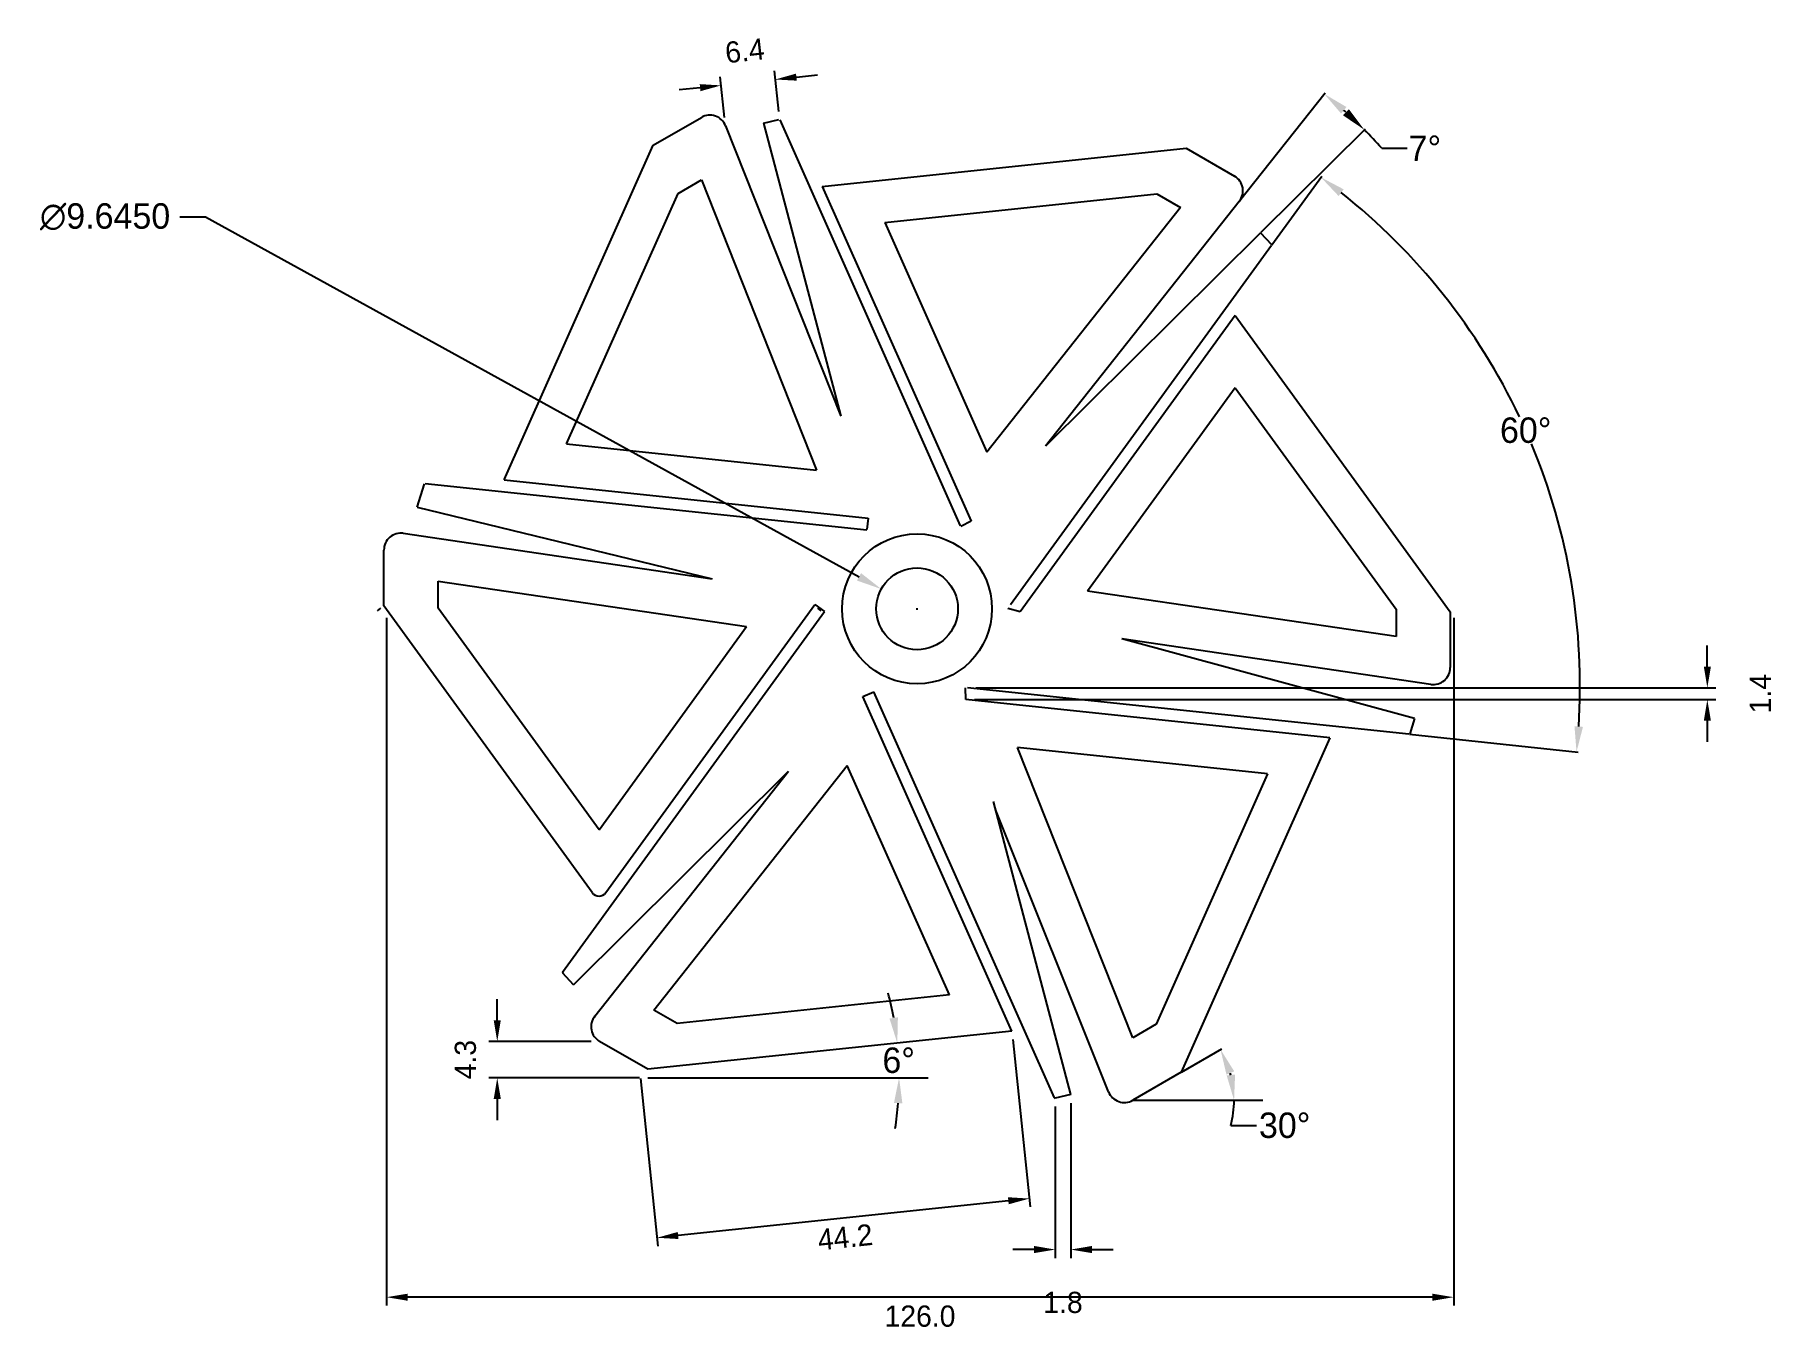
# Model space of a CAD drawing. Header units: inches. Extents: x 363 to 568, y 75 to 227.
import ezdxf

# ---------------------------------------------------------------- set-up
doc = ezdxf.new("R2010")
doc.units = ezdxf.units.IN
doc.header["$MEASUREMENT"] = 0
doc.dimstyles.get("Standard").update_dxf_attribs({"dimtxt": 3, "dimasz": 3, "dimexe": 0.18, "dimexo": 0.0625, "dimgap": 0.09, "dimtad": 0, "dimtih": 1, "dimtoh": 1, "dimdec": 4, "dimzin": 0, "dimdsep": 46, "dimtxsty": 'Standard', "dimcen": 0.09, "dimadec": 0, "dimazin": 0, "dimtfac": 1, "dimtdec": 4, "dimtofl": 0, "dimtmove": 0, "dimatfit": 3, "dimfxl": 1, "dimtolj": 1, "dimtzin": 0, "dimarcsym": 0})
doc.dimstyles.new('STANDARD$0', dxfattribs={"dimscale": 0, "dimtxt": 2.5, "dimasz": 2.5, "dimexe": 1, "dimexo": 1, "dimgap": 1, "dimtad": 2, "dimdec": 1, "dimzin": 0, "dimdsep": 46, "dimtxsty": 'Standard', "dimcen": -0.09, "dimclre": 256, "dimclrt": 3, "dimadec": 0, "dimazin": 0, "dimtfac": 1, "dimtdec": 1, "dimtofl": 0, "dimtmove": 2, "dimatfit": 2, "dimfxl": 1, "dimtolj": 1, "dimtzin": 0, "dimarcsym": 0})

# ---------------------------------------------------------------- blocks, each defined once
blk = doc.blocks.new('*D1')
at = {"lineweight": -2}
for p, q in [((404.34, 158.6), (404.34, 77.46)), ((530.31, 158.6), (530.31, 77.46))]:
    blk.add_line(p, q, dxfattribs=at)
at = {"color": 0, "lineweight": -2}
blk.add_line((527.81, 78.46), (406.84, 78.46), dxfattribs=at)
at = {"color": 0}
for points in [[(406.84, 78.87), (406.84, 78.04), (404.34, 78.46)], [(527.81, 78.87), (527.81, 78.04), (530.31, 78.46)]]:
    blk.add_solid(points, dxfattribs=at)
at = {"layer": 'Defpoints', "color": 0}
for p in [(404.34, 159.6), (530.31, 159.6), (404.34, 78.46)]:
    blk.add_point(p, dxfattribs=at)
at = {"color": 3, "insert": (467.32, 76.21), "char_height": 2.5, "attachment_point": 5}
blk.add_mtext('\\A1;126.0', dxfattribs=at)
blk = doc.blocks.new('*D2')
at = {"color": 0, "lineweight": -2}
for p, q in [((508.85, 202.58), (514.75, 210.7)), ((525.08, 144.86), (544.99, 142.76))]:
    blk.add_line(p, q, dxfattribs=at)
for start, end in [(25.3514, 51.6829), (356.3171, 22.6626)]:
    blk.add_arc((471.03, 150.54), 74.19, start, end, dxfattribs=at)
at = {"color": 0}
for points in [[(516.73, 208.35), (517.33, 209.14), (514.64, 210.56)], [(545.57, 145.73), (544.57, 145.82), (544.81, 142.78)]]:
    blk.add_solid(points, dxfattribs=at)
at = {"layer": 'Defpoints', "color": 0}
for p in [(508.81, 202.53), (543.02, 168.49), (478.01, 160.14), (472.91, 150.34), (525.02, 144.86)]:
    blk.add_point(p, dxfattribs=at)
at = {"color": 0, "insert": (538.81, 180.71), "char_height": 3, "attachment_point": 5}
blk.add_mtext('\\A1;60°', dxfattribs=at)
blk = doc.blocks.new('*D4')
at = {"lineweight": -2}
for p, q in [((483.29, 100.94), (483.29, 83.08)), ((485.11, 101.36), (485.11, 83.08))]:
    blk.add_line(p, q, dxfattribs=at)
at = {"color": 0, "lineweight": -2}
for p, q in [((480.79, 84.08), (478.29, 84.08)), ((487.61, 84.08), (490.11, 84.08))]:
    blk.add_line(p, q, dxfattribs=at)
at = {"color": 0}
for points in [[(480.79, 84.5), (480.79, 83.66), (483.29, 84.08)], [(487.61, 84.5), (487.61, 83.66), (485.11, 84.08)]]:
    blk.add_solid(points, dxfattribs=at)
at = {"layer": 'Defpoints', "color": 0}
for p in [(483.29, 101.94), (485.11, 102.36), (485.11, 84.08)]:
    blk.add_point(p, dxfattribs=at)
at = {"color": 3, "insert": (484.2, 77.83), "char_height": 2.5, "attachment_point": 5}
blk.add_mtext('\\A1;1.8', dxfattribs=at)
blk = doc.blocks.new('*D5')
at = {"color": 0, "lineweight": -2}
for start, end in [(10.3896, 14.7793), (351.2207, 355.6104)]:
    blk.add_arc((425.69, 104.34), 39.17, start, end, dxfattribs=at)
at = {"color": 0}
for points in [[(464.71, 111.47), (463.72, 111.33), (464.64, 108.43)], [(464.24, 101.36), (465.24, 101.32), (464.85, 104.34)]]:
    blk.add_solid(points, dxfattribs=at)
at = {"layer": 'Defpoints', "color": 0}
for p in [(478.16, 109.85), (435.2, 105.34), (464.83, 105.7), (435.2, 104.34), (468.29, 104.34)]:
    blk.add_point(p, dxfattribs=at)
at = {"color": 0, "insert": (464.8, 106.39), "char_height": 3, "attachment_point": 5}
blk.add_mtext('\\A1;6°', dxfattribs=at)
blk = doc.blocks.new('*D6')
at = {"color": 0, "lineweight": -2}
for p, q in [((498.18, 105.02), (502.95, 107.77)), ((504.02, 98.72), (507.02, 98.72))]:
    blk.add_line(p, q, dxfattribs=at)
for start, end in [(14.409, 15.591), (345.591, 360)]:
    blk.add_arc((492.43, 101.69), 11.96, start, end, dxfattribs=at)
at = {"color": 0}
for points in [[(503.49, 104.72), (504.41, 105.1), (502.79, 107.68)], [(504.51, 104.73), (503.52, 104.61), (504.39, 101.69)]]:
    blk.add_solid(points, dxfattribs=at)
at = {"layer": 'Defpoints', "color": 0}
for p in [(498.13, 104.98), (503.67, 105.79), (492.43, 101.69), (492.43, 101.69), (507.8, 101.69)]:
    blk.add_point(p, dxfattribs=at)
at = {"color": 0, "insert": (510.36, 98.72), "char_height": 3, "attachment_point": 5}
blk.add_mtext('\\A1;30°', dxfattribs=at)
blk = doc.blocks.new('*D8')
at = {"color": 0, "lineweight": -2}
for p, q in [((417.42, 111.13), (417.42, 113.63)), ((417.42, 101.84), (417.42, 99.34))]:
    blk.add_line(p, q, dxfattribs=at)
at = {"lineweight": -2}
for p, q in [((428.5, 108.63), (416.42, 108.63)), ((434.2, 104.34), (416.42, 104.34))]:
    blk.add_line(p, q, dxfattribs=at)
at = {"color": 0}
for points in [[(417, 111.13), (417.84, 111.13), (417.42, 108.63)], [(417, 101.84), (417.84, 101.84), (417.42, 104.34)]]:
    blk.add_solid(points, dxfattribs=at)
at = {"layer": 'Defpoints', "color": 0}
for p in [(417.42, 108.63), (429.5, 108.63), (435.2, 104.34)]:
    blk.add_point(p, dxfattribs=at)
at = {"color": 3, "insert": (413.67, 106.48), "char_height": 2.5, "attachment_point": 5, "rotation": 90}
blk.add_mtext('\\A1;4.3', dxfattribs=at)
blk = doc.blocks.new('*D9')
at = {"color": 0, "lineweight": -2}
for p, q in [((560.25, 152.84), (560.25, 155.34)), ((560.25, 146.46), (560.25, 143.96))]:
    blk.add_line(p, q, dxfattribs=at)
at = {"lineweight": -2}
for p, q in [((473.91, 150.34), (561.25, 150.34)), ((473.74, 148.96), (561.25, 148.96))]:
    blk.add_line(p, q, dxfattribs=at)
at = {"color": 0}
for points in [[(559.84, 152.84), (560.67, 152.84), (560.25, 150.34)], [(559.84, 146.46), (560.67, 146.46), (560.25, 148.96)]]:
    blk.add_solid(points, dxfattribs=at)
at = {"layer": 'Defpoints', "color": 0}
for p in [(472.91, 150.34), (560.25, 150.34), (472.74, 148.96)]:
    blk.add_point(p, dxfattribs=at)
at = {"color": 3, "insert": (566.5, 149.65), "char_height": 2.5, "attachment_point": 5, "rotation": 90}
blk.add_mtext('\\A1;1.4', dxfattribs=at)
blk = doc.blocks.new('*D10')
at = {"lineweight": -2}
for p, q in [((478.26, 108.86), (480.34, 89.1)), ((434.31, 104.24), (436.38, 84.48))]:
    blk.add_line(p, q, dxfattribs=at)
at = {"color": 0, "lineweight": -2}
blk.add_line((477.75, 89.83), (438.76, 85.73), dxfattribs=at)
at = {"color": 0}
for points in [[(477.7, 90.25), (477.79, 89.42), (480.23, 90.09)], [(438.72, 86.15), (438.81, 85.32), (436.28, 85.47)]]:
    blk.add_solid(points, dxfattribs=at)
at = {"layer": 'Defpoints', "color": 0}
for p in [(478.16, 109.85), (434.2, 105.23), (436.28, 85.47)]:
    blk.add_point(p, dxfattribs=at)
at = {"color": 3, "insert": (458.49, 85.54), "char_height": 2.5, "attachment_point": 5, "rotation": 6}
blk.add_mtext('\\A1;44.2', dxfattribs=at)
blk = doc.blocks.new('*D11')
at = {"color": 0, "lineweight": -2}
for p, q in [((379.97, 205.9), (382.97, 205.9)), ((382.97, 205.9), (460.12, 163.43)), ((466.88, 159.66), (467.06, 159.66)), ((466.97, 159.57), (466.97, 159.75))]:
    blk.add_line(p, q, dxfattribs=at)
at = {"color": 0}
blk.add_solid([(460.36, 163.87), (459.88, 162.99), (462.75, 161.99)], dxfattribs=at)
at = {"layer": 'Defpoints', "color": 0}
for p in [(462.75, 161.99), (471.2, 157.33)]:
    blk.add_point(p, dxfattribs=at)
at = {"color": 0, "insert": (371.13, 205.9), "char_height": 3, "attachment_point": 5}
blk.add_mtext('\\A1;∅9.6450', dxfattribs=at)
blk = doc.blocks.new('*D12')
at = {"lineweight": -2}
for p, q in [((444.26, 217.62), (443.74, 222.4)), ((450.65, 218.32), (450.13, 223.1))]:
    blk.add_line(p, q, dxfattribs=at)
at = {"color": 0, "lineweight": -2}
for p, q in [((452.73, 222.37), (455.21, 222.64)), ((441.36, 221.13), (438.88, 220.86))]:
    blk.add_line(p, q, dxfattribs=at)
at = {"color": 0}
for points in [[(452.68, 222.79), (452.77, 221.96), (450.24, 222.1)], [(441.32, 221.55), (441.41, 220.72), (443.85, 221.4)]]:
    blk.add_solid(points, dxfattribs=at)
at = {"layer": 'Defpoints', "color": 0}
for p in [(443.85, 221.4), (444.37, 216.63), (450.76, 217.33)]:
    blk.add_point(p, dxfattribs=at)
at = {"color": 3, "insert": (446.64, 225.48), "char_height": 2.5, "attachment_point": 5, "rotation": 6.219}
blk.add_mtext('\\A1;6.4', dxfattribs=at)
blk = doc.blocks.new('*D13')
at = {"color": 0, "lineweight": -2}
for p, q in [((505.05, 207.77), (515.15, 220.53)), ((507.57, 204.07), (519.89, 216.29)), ((521.82, 213.98), (524.82, 213.98))]:
    blk.add_line(p, q, dxfattribs=at)
for start, end in [(48.0273, 48.3961), (41.5411, 44.7842)]:
    blk.add_arc((482.14, 178.83), 53.01, start, end, dxfattribs=at)
at = {"color": 0}
for points in [[(517.02, 218.08), (517.66, 218.85), (515.04, 220.39)], [(517.94, 218.6), (517.25, 217.87), (519.76, 216.17)]]:
    blk.add_solid(points, dxfattribs=at)
at = {"layer": 'Defpoints', "color": 0}
for p in [(516.67, 219.05), (505.01, 207.72), (507.53, 204.02), (482.14, 178.83), (482.14, 178.83)]:
    blk.add_point(p, dxfattribs=at)
at = {"color": 0, "insert": (526.91, 213.98), "char_height": 3, "attachment_point": 5}
blk.add_mtext('\\A1;7°', dxfattribs=at)

msp = doc.modelspace()

# ---------------------------------------------------------------- linework, layer by layer
for p, q in [((435.81287, 214.3354), (441.51126, 217.62537)), ((444.37031, 216.63084), (457.95792, 182.38101)), ((448.83091, 216.96389), (450.65499, 217.37986)), ((448.83091, 216.96389), (457.95792, 182.38101)), ((450.76207, 217.32735), (472.07218, 169.46406)), ((418.24518, 174.87772), (435.81287, 214.3354)), ((455.78738, 209.46738), (498.74258, 213.98215)), ((498.74258, 213.98215), (504.44098, 210.69218)), ((438.75528, 208.6512), (441.52297, 210.24913)), ((441.52297, 210.24913), (455.09765, 176.03191)), ((455.78738, 209.46738), (473.35508, 170.00969)), ((425.61203, 179.13097), (438.75528, 208.6512)), ((463.15424, 205.21412), (495.29113, 208.59185)), ((505.00921, 207.71891), (482.1418, 178.82677)), ((495.29113, 208.59185), (498.05882, 206.99392)), ((498.05882, 206.99392), (475.21318, 178.1293)), ((463.15424, 205.21412), (475.21318, 178.1293)), ((507.52794, 204.02243), (482.1418, 178.82677)), ((507.52794, 204.02243), (508.80023, 202.65072)), ((508.80829, 202.53173), (478.01252, 160.14499)), ((504.51401, 194.2497), (479.1265, 159.30679)), ((504.51401, 194.2497), (529.90152, 159.30679)), ((504.51401, 185.74319), (487.08733, 161.75743)), ((504.51401, 185.74319), (523.50765, 159.60068)), ((425.61203, 179.13097), (455.09765, 176.03191)), ((418.24518, 174.87772), (461.20038, 170.36295)), ((407.97596, 171.63341), (408.82657, 174.38918)), ((408.92558, 174.45566), (461.03146, 168.97911)), ((407.97596, 171.63341), (442.78793, 163.21428)), ((406.3329, 168.57198), (442.78793, 163.21428)), ((461.20038, 170.36295), (461.03407, 169.00049)), ((473.35508, 170.00969), (472.12882, 169.38593)), ((404.04209, 160.0133), (404.04209, 166.59323)), ((410.43595, 162.91525), (446.85627, 157.56266)), ((410.43595, 159.7194), (410.43595, 162.91525)), ((430.23861, 126.1839), (454.90709, 160.18314)), ((454.90192, 160.18703), (456.03958, 159.33101)), ((523.50765, 156.40484), (487.08733, 161.75743)), ((428.62058, 126.1839), (404.04209, 160.0133)), ((429.42959, 133.5769), (410.43595, 159.7194)), ((425.13531, 116.78835), (456.03958, 159.33101)), ((479.1265, 159.30679), (477.70217, 159.69671)), ((523.50765, 159.60068), (523.50765, 156.40484)), ((529.90152, 159.30679), (529.90152, 152.72686)), ((429.42959, 133.5769), (446.85627, 157.56266)), ((527.61071, 150.74811), (491.15567, 156.10581)), ((525.66883, 146.71859), (491.15567, 156.10581)), ((472.74322, 148.95714), (472.69977, 150.3452)), ((525.01802, 144.86443), (472.91214, 150.34098)), ((460.58853, 149.31039), (461.8516, 149.8476)), ((478.15622, 109.85271), (460.58853, 149.31039)), ((483.18153, 101.99273), (461.87142, 149.85603)), ((515.69842, 144.44237), (472.74322, 148.95714)), ((525.66883, 146.71859), (525.11704, 144.9309)), ((515.69842, 144.44237), (498.13073, 104.98469)), ((492.42063, 109.07096), (478.84596, 143.28818)), ((508.33157, 140.18911), (478.84596, 143.28818)), ((426.41566, 115.29765), (451.80181, 140.49331)), ((428.93439, 111.60118), (451.80181, 140.49331)), ((435.88478, 112.32617), (458.73043, 141.19079)), ((470.78937, 114.10597), (458.73043, 141.19079)), ((508.33157, 140.18911), (495.18832, 110.66888)), ((485.11269, 102.3562), (475.98568, 136.93908)), ((489.57329, 102.68925), (476.23336, 136.00061)), ((425.13531, 116.78835), (425.14338, 116.66936)), ((426.41566, 115.29765), (425.14338, 116.66936)), ((470.78937, 114.10597), (438.65247, 110.72824)), ((438.65247, 110.72824), (435.88478, 112.32617)), ((478.15622, 109.85271), (435.20102, 105.33794)), ((495.18832, 110.66888), (492.42063, 109.07096)), ((435.20102, 105.33794), (429.50263, 108.62791)), ((498.13073, 104.98469), (492.43234, 101.69472)), ((435.20102, 104.33794), (468.28913, 104.33794)), ((483.18153, 101.99273), (483.28861, 101.94022)), ((485.11269, 102.3562), (483.28861, 101.94022)), ((492.43234, 101.69472), (507.79668, 101.69472))]:
    msp.add_line(p, q)
at = {"color": 6}
for p, q in [((403.63758, 159.7194), (403.23307, 159.42551)), ((455.22161, 159.7194), (455.62612, 159.42551))]:
    msp.add_line(p, q, dxfattribs=at)
for radius in [8.84516, 4.82252]:
    msp.add_circle((466.9718, 159.66004), radius)
for centre, radius, start, end in [((442.51126, 215.89332), 2, 21.6392504, 120), ((503.44098, 208.96013), 2, 321.6392504, 60), ((406.04209, 166.59323), 2, 81.6392504, 180), ((527.90152, 152.72686), 2, 261.6392504, 0), ((429.42959, 126.77169), 1, 216, 324), ((430.50263, 110.35996), 2, 141.6392504, 240), ((491.43234, 103.42677), 2, 201.6392504, 300)]:
    msp.add_arc(centre, radius, start, end)

# ---------------------------------------------------------------- dimensions: what is measured, and where the dimension line sits
for p1, p2, distance, picture, middle in [((450.76207, 217.32735), (444.37031, 216.63084), -4.80231, '*D12', (446.63973, 225.48107)), ((478.15622, 109.85271), (434.20102, 105.23283), 19.86926, '*D10', (458.49071, 85.54468))]:
    dim = msp.add_aligned_dim(p1=p1, p2=p2, distance=distance, dimstyle='STANDARD$0', override={"dimscale": 1})
    dim.commit()
    dim.dimension.update_dxf_attribs({"geometry": picture, "text_midpoint": middle})
for base, line1, line2, picture, middle in [((516.67012, 219.04661), ((505.00921, 207.71891), (482.1418, 178.82677)), ((507.52794, 204.02243), (482.1418, 178.82677)), '*D13', (526.90717, 213.97938)), ((543.01677, 168.48606), ((525.01802, 144.86443), (472.91214, 150.34098)), ((508.80829, 202.53173), (478.01252, 160.14499)), '*D2', (538.80661, 180.71325)), ((464.8298, 105.70485), ((478.15622, 109.85271), (435.20102, 105.33794)), ((435.20102, 104.33794), (468.28913, 104.33794)), '*D5', (464.79998, 106.38778)), ((503.67168, 105.7855), ((498.13073, 104.98469), (492.43234, 101.69472)), ((492.43234, 101.69472), (507.79668, 101.69472)), '*D6', (510.35676, 98.7184))]:
    dim = msp.add_angular_dim_2l(base=base, line1=line1, line2=line2, dimstyle='Standard')
    dim.commit()
    dim.dimension.update_dxf_attribs({"geometry": picture, "text_midpoint": middle})
dim = msp.add_diameter_dim_2p(p1=(471.19648, 157.33437), p2=(462.74712, 161.98571), dimstyle='Standard')
dim.commit()
dim.dimension.update_dxf_attribs({"geometry": '*D11', "text_midpoint": (371.12734, 205.90417), "dimtype": 163})
for base, p1, p2, picture, middle in [((404.34187, 78.45734), (530.30602, 159.60068), (404.34187, 159.60068), '*D1', (467.32395, 76.20734)), ((485.11269, 84.08095), (483.28861, 101.94022), (485.11269, 102.3562), '*D4', (484.20065, 77.83095))]:
    dim = msp.add_linear_dim(base=base, p1=p1, p2=p2, dimstyle='STANDARD$0', override={"dimscale": 1})
    dim.commit()
    dim.dimension.update_dxf_attribs({"geometry": picture, "text_midpoint": middle})
for base, p1, p2, picture, middle in [((560.25417, 150.34098), (472.74322, 148.95714), (472.91214, 150.34098), '*D9', (566.50417, 149.64906)), ((417.41917, 108.62791), (435.20102, 104.33794), (429.50263, 108.62791), '*D8', (413.66917, 106.48292))]:
    dim = msp.add_linear_dim(base=base, p1=p1, p2=p2, angle=90, dimstyle='STANDARD$0', override={"dimscale": 1})
    dim.commit()
    dim.dimension.update_dxf_attribs({"geometry": picture, "text_midpoint": middle})

doc.saveas('drawing.dxf')
